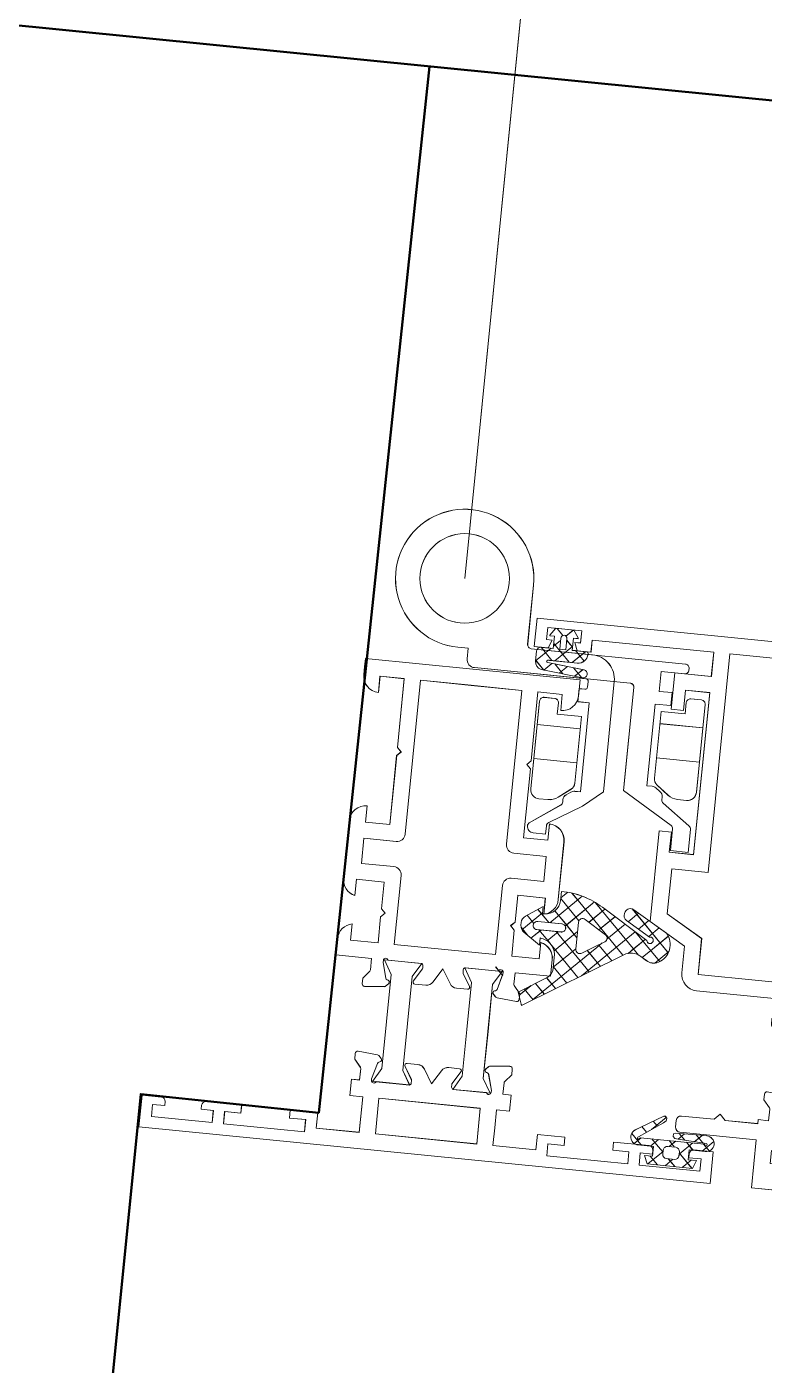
# Model space of a CAD drawing. Header units: millimetres. Extents: x 26282 to 30760, y 1404 to 4574.
# Drawn here: x 29821.45 to 29830.51, y 3437.53 to 3453.97 of the extents above; entities that cross this region are included whole.
import ezdxf

# ---------------------------------------------------------------- set-up
doc = ezdxf.new("R2010")
doc.units = ezdxf.units.MM
doc.header["$LTSCALE"] = 0.25
doc.layers.add('AB-DUV', color=4, linetype='Continuous', lineweight=50)
doc.layers.add('DOĞRAMA', color=30, linetype='Continuous', lineweight=20)

# ---------------------------------------------------------------- blocks, each defined once
blk = doc.blocks.new('CHD60E27', base_point=(-138.6, 7.85))
at = {"color": 1, "linetype": 'Continuous'}
for p, q in [((-80.6, 56.35), (-78.6, 56.35)), ((-115.729976, 50.516652), (-114.729976, 49.516652)), ((-115.729976, 50.516652), (-114.729976, 49.516652)), ((-78.6, 29.85), (-80.6, 29.85)), ((-137.2, 16.75), (-135.7, 16.75)), ((-135.7, 16.75), (-135.7, 15.25))]:
    blk.add_line(p, q, dxfattribs=at)
at = {"color": 40, "linetype": 'Continuous'}
for points in [[(-138.6, 7.85), (-138.6, 78.35), (-134.7, 78.35), (-134.7, 75.95, -0.414213), (-135.199999, 75.45), (-135.7, 75.45), (-135.7, 76.95), (-137.2, 76.95), (-137.2, 69.45), (-135.7, 69.45), (-135.7, 70.95), (-135.2, 70.95, -0.414213), (-134.699999, 70.45), (-134.7, 66.05), (-135.7, 66.05), (-135.7, 68.05), (-137.2, 68.05), (-137.2, 58.05), (-135.7, 58.05), (-135.7, 60.05), (-134.7, 60.05), (-134.7, 56.65), (-136.6, 56.65), (-136.6, 51.35), (-134.4, 51.35), (-132.2, 51.35), (-132.2, 52.95), (-130.2, 52.95), (-130.2, 51.95), (-128.790992, 51.95, 0.176327), (-128.630295, 52.008489), (-127.7, 52.789099), (-127, 52.789099, -0.43976), (-126.701142, 52.462953), (-126.911671, 50.056591, -0.176327), (-126.983943, 49.901604), (-127.323223, 49.562323, -0.577351), (-127.741481, 49.674394), (-127.772347, 49.789587, 0.267949), (-127.949124, 49.966363), (-129.9, 50.489099), (-130.1, 50.489099, 0.842899), (-130.2, 49.906257), (-130.2, 45.839099, 0.414213), (-129.949998, 45.589099), (-129.628806, 45.589099, 0.137838), (-129.498553, 45.625711), (-127.980252, 46.552487, -0.585341), (-127.6, 46.339099), (-127.6, 45.002615, -0.261351), (-128.07899, 44.149065), (-129.797634, 43.1), (-128.07899, 42.050935, -0.261351), (-127.6, 41.197385), (-127.6, 39.8609, -0.585341), (-127.980252, 39.647512), (-129.498554, 40.574288, 0.137838), (-129.628807, 40.6109), (-129.95, 40.6109, 0.414213), (-130.199999, 40.360899), (-130.2, 36.293743, 0.842899), (-130.1, 35.710901), (-129.9, 35.7109), (-127.949123, 36.233636, 0.267949), (-127.772347, 36.410413), (-127.741481, 36.525605, -0.577351), (-127.323223, 36.637676), (-126.983943, 36.298396, -0.176327), (-126.911671, 36.143409), (-126.701141, 33.737047, -0.43976), (-127, 33.4109), (-127.7, 33.4109), (-128.630295, 34.191511, 0.176327), (-128.790992, 34.25), (-130.2, 34.25), (-130.2, 33.25), (-132.2, 33.25), (-132.2, 34.85), (-136.6, 34.85), (-136.6, 29.55), (-134.7, 29.55), (-134.7, 26.15), (-135.7, 26.15), (-135.7, 28.15), (-137.2, 28.15), (-137.2, 18.15), (-135.7, 18.15), (-135.7, 20.15), (-134.7, 20.15), (-134.7, 15.75, -0.414213), (-135.199999, 15.25), (-135.7, 15.25), (-135.7, 16.75), (-137.2, 16.75), (-137.2, 9.25), (-135.7, 9.25), (-135.7, 10.75), (-135.2, 10.75, -0.414213), (-134.699999, 10.25), (-134.7, 7.85), (-138.6, 7.85)], [(-78.6, 56.35), (-78.6, 29.85), (-79.6, 29.85), (-80.6, 29.85, -0.414213), (-82.599999, 31.85), (-80.6, 31.85), (-80.6, 34.85), (-89.1, 34.85), (-89.6, 35.35), (-90.1, 34.85), (-98.6, 34.85), (-98.6, 31.85), (-96.6, 31.85, -0.414213), (-98.599999, 29.85), (-105.740408, 29.85, -0.356298), (-107.699999, 31.450001), (-105.7, 31.45), (-105.7, 34.85), (-109, 34.85), (-109.5, 35.35), (-110, 34.85), (-113.2, 34.85), (-113.2, 31.45), (-111.2, 31.45, -0.356298), (-113.159592, 29.85), (-115.2, 29.85), (-115.2, 34.25), (-116.609007, 34.25, 0.176327), (-116.769704, 34.191511), (-117.7, 33.4109), (-118.4, 33.4109, -0.43976), (-118.698859, 33.737047), (-118.488329, 36.143409, -0.176327), (-118.416057, 36.298397), (-118.076776, 36.637677, -0.577351), (-117.658519, 36.525604), (-117.627652, 36.410413, 0.267949), (-117.450876, 36.233636), (-115.5, 35.7109), (-115.3, 35.7109, 0.842899), (-115.2, 36.293744), (-115.2, 40.3609, 0.414213), (-115.45, 40.6109), (-115.771193, 40.6109, 0.137838), (-115.901446, 40.574288), (-117.419747, 39.647512, -0.585341), (-117.799999, 39.8609), (-117.8, 41.197384, -0.261351), (-117.32101, 42.050935), (-115.602366, 43.1), (-117.321009, 44.149064, -0.261351), (-117.8, 45.002615), (-117.8, 46.339099, -0.585341), (-117.419747, 46.552488), (-115.901445, 45.625712, 0.137838), (-115.771193, 45.5891), (-115.45, 45.589099, 0.414213), (-115.199999, 45.8391), (-115.2, 49.906257, 0.842899), (-115.3, 50.489099), (-115.5, 50.489099), (-117.450876, 49.966364, 0.267949), (-117.627653, 49.789587), (-117.658518, 49.674395, -0.577351), (-118.076776, 49.562322), (-118.416057, 49.901603, -0.176327), (-118.488329, 50.056591), (-118.698858, 52.462953, -0.43976), (-118.4, 52.789099), (-117.7, 52.789099), (-116.769704, 52.008489, 0.176327), (-116.609007, 51.95), (-115.2, 51.95), (-115.2, 56.35), (-113.159591, 56.35, -0.356297), (-111.199999, 54.75), (-113.2, 54.75), (-113.2, 51.35), (-110, 51.35), (-109.5, 50.85), (-109, 51.35), (-105.7, 51.35), (-105.7, 54.75), (-107.7, 54.75, -0.356297), (-105.740408, 56.35), (-98.6, 56.35, -0.414213), (-96.599999, 54.350001), (-98.6, 54.35), (-98.6, 51.35), (-90.1, 51.35), (-89.6, 50.85), (-89.1, 51.35), (-80.6, 51.35), (-80.6, 54.35), (-82.6, 54.35, -0.414213), (-80.6, 56.35), (-78.6, 56.35)], [(-80.6, 43.1), (-80.6, 49.35), (-99.6, 49.35, -0.414213), (-100.6, 50.35), (-100.6, 54.35), (-103.7, 54.35), (-103.7, 50.35, -0.414213), (-104.699999, 49.350001), (-113.2, 49.35), (-113.2, 36.85), (-104.7, 36.85, -0.414213), (-103.699999, 35.850001), (-103.7, 31.85), (-100.6, 31.85), (-100.6, 35.85, -0.414213), (-99.6, 36.85), (-80.6, 36.85), (-80.6, 43.1)]]:
    blk.add_lwpolyline(points, format="xyb", close=True, dxfattribs=at)
blk.add_lwpolyline([(-134.4, 49.35), (-136.6, 49.35), (-136.6, 36.85), (-132.2, 36.85), (-132.2, 49.35), (-134.4, 49.35)], close=True, dxfattribs=at)
at = {"color": 4, "linetype": 'Continuous'}
for points in [[(-130.210348, 45.762166), (-128.497348, 46.762166), (-122.710348, 46.762166), (-116.923348, 46.762166), (-115.210348, 45.762166), (-115.210348, 50.362166), (-116.910348, 49.362166), (-122.710348, 49.362166), (-128.510348, 49.362166), (-130.210348, 50.362166), (-130.210348, 45.762166)], [(-128.497348, 39.437833), (-130.210348, 40.437833), (-130.210348, 35.837833), (-128.510348, 36.837833), (-122.710348, 36.837833), (-116.910348, 36.837833), (-115.210348, 35.837833), (-115.210348, 40.437833), (-116.923348, 39.437833), (-122.710348, 39.437833), (-128.497348, 39.437833)]]:
    blk.add_lwpolyline(points, close=True, dxfattribs=at)
blk = doc.blocks.new('CHD60E28', base_point=(0, -82.8))
at = {"color": 1, "linetype": 'Continuous'}
blk.add_line((58, -22), (60, -22), dxfattribs=at)
at = {"color": 40, "linetype": 'Continuous'}
for points in [[(0, -49.7), (0, -24.85), (0, 0), (3.9, 0), (3.9, -2.9), (2.9, -2.9), (2.9, -1.4), (1.4, -1.4), (1.4, -8.9), (2.9, -8.9), (2.9, -7.4), (3.9, -7.4), (3.9, -12.3), (2.9, -12.3), (2.9, -10.3), (1.4, -10.3), (1.4, -20.3), (2.9, -20.3), (2.9, -18.3), (3.9, -18.3), (3.9, -21.7), (2, -21.7), (2, -27), (4.305342, -27), (5, -26.28066), (5.694659, -27), (8.4, -27), (8.4, -28.4), (9.809008, -28.4, 0.176327), (9.969705, -28.341511), (10.9, -27.5609), (11.6, -27.5609, -0.43976), (11.898858, -27.887046), (11.688329, -30.293409, -0.176327), (11.616057, -30.448396), (11.276777, -30.787677, -0.577351), (10.858518, -30.675605), (10.827653, -30.560412, 0.267949), (10.650876, -30.383636), (8.7, -29.8609), (8.5, -29.8609, 0.842899), (8.4, -30.443742), (8.4, -34.5109, 0.414213), (8.65, -34.7609), (8.971194, -34.7609, 0.137838), (9.101447, -34.724288), (10.619748, -33.797512, -0.585341), (11, -34.0109), (11, -35.347384, -0.261351), (10.521011, -36.200935), (8.4, -37.495605), (8.4, -39.304394), (10.52101, -40.599064, -0.261351), (11.000001, -41.452615), (11, -42.789099, -0.585341), (10.619748, -43.002487), (9.101446, -42.075712, 0.137838), (8.971194, -42.0391), (8.65, -42.039099, 0.414213), (8.399999, -42.2891), (8.4, -46.356257, 0.842899), (8.5, -46.939099), (8.7, -46.939099), (10.650876, -46.416364, 0.267949), (10.827654, -46.239588), (10.858519, -46.124395, -0.577351), (11.276776, -46.012322), (11.616057, -46.351603, -0.176327), (11.688329, -46.50659), (11.898859, -48.912953, -0.43976), (11.6, -49.2391), (10.9, -49.239099), (9.969705, -48.458489, 0.176327), (9.809008, -48.4), (8.4, -48.4), (8.4, -49.7), (7.9, -49.7), (7.9, -53.705341), (8.61934, -54.4), (7.9, -55.094658), (7.9, -59.1, -0.414213), (7.3, -59.699999), (6.5, -59.7, -0.414213), (5.9, -59.099999), (5.9, -49.7), (0, -49.7)], [(67, -28.30168), (67, -55.55084), (67, -82.8), (63.5, -82.8), (63.5, -81.073884), (64.5, -80.7), (64.5, -81.4), (66, -81.4), (66, -77.2), (64.5, -77.2), (64.5, -77.9), (63.5, -77.526115), (63.5, -75.8), (65, -75.8), (65, -60.8), (62, -60.8), (62, -65.3), (57.5, -65.3), (57.5, -63.8), (60, -63.8), (60, -60.8), (40, -60.8), (40, -63.8), (42.5, -63.8), (42.5, -65.3), (31.308076, -65.3), (28.71, -60.8), (25.4, -60.8, -0.414213), (23.4, -58.799999), (23.4, -48.4), (21.990993, -48.4, 0.176327), (21.830296, -48.458489), (20.9, -49.239099), (20.2, -49.239099, -0.43976), (19.901142, -48.912953), (20.111671, -46.506591, -0.176327), (20.183943, -46.351603), (20.523224, -46.012323, -0.577351), (20.941481, -46.124395), (20.972347, -46.239587, 0.267949), (21.149124, -46.416364), (23.1, -46.939099), (23.3, -46.939099, 0.842899), (23.4, -46.356257), (23.4, -42.289099, 0.414213), (23.149999, -42.0391), (22.828807, -42.039099, 0.137838), (22.698554, -42.075711), (21.180253, -43.002487, -0.585341), (20.799999, -42.7891), (20.8, -41.452615, -0.261351), (21.278991, -40.599064), (23.4, -39.304394), (23.4, -37.495605), (21.278991, -36.200935, -0.261351), (20.800001, -35.347385), (20.8, -34.0109, -0.585341), (21.180252, -33.797512), (22.698554, -34.724288, 0.137838), (22.828807, -34.760901), (23.15, -34.7609, 0.414213), (23.4, -34.5109), (23.4, -30.443743, 0.842899), (23.3, -29.860899), (23.1, -29.8609), (21.149124, -30.383636, 0.267949), (20.972348, -30.560413), (20.941482, -30.675605, -0.577351), (20.523223, -30.787677), (20.183943, -30.448396, -0.176327), (20.111672, -30.293408), (19.901142, -27.887047, -0.43976), (20.199999, -27.5609), (20.9, -27.5609), (21.830296, -28.341511, 0.176327), (21.990993, -28.4), (23.4, -28.4), (23.4, -27), (25.74, -27), (25.74, -22), (27.74, -22), (27.74, -27), (38, -27), (38, -22), (40, -22, -0.414213), (42, -23.999999), (40, -24), (40, -27), (58, -27), (58, -24), (56, -24, -0.414213), (58, -21.999999), (60, -22), (60, -23.30168), (62, -23.30168, -0.414213), (67, -28.30168)], [(65, -43.55084), (65, -28.301681, 0.414213), (62, -25.301681), (60, -25.30168), (60, -29), (25.4, -29), (25.4, -58.8), (29.864701, -58.8), (32.462777, -63.3), (38, -63.3), (38, -58.8), (65, -58.8), (65, -43.55084)]]:
    blk.add_lwpolyline(points, format="xyb", close=True, dxfattribs=at)
blk.add_lwpolyline([(3.2, -29.55), (3.2, -30.1), (2, -30.1), (2, -46.4), (3.2, -46.4), (3.2, -47.7), (4.8, -47.7), (4.8, -46.4), (6.4, -46.4), (6.4, -30.1), (4.8, -30.1), (4.8, -29), (3.2, -29), (3.2, -29.55)], close=True, dxfattribs=at)
at = {"color": 4, "linetype": 'Continuous'}
for points in [[(10.113, -33.587833), (8.4, -34.587833), (8.4, -29.987833), (10.1, -30.987833), (15.9, -30.987833), (21.7, -30.987833), (23.4, -29.987833), (23.4, -34.587833), (21.687, -33.587833), (15.9, -33.587833), (10.113, -33.587833)], [(10.113, -43.212166), (8.4, -42.212166), (8.4, -46.812166), (10.1, -45.812166), (15.9, -45.812166), (21.7, -45.812166), (23.4, -46.812166), (23.4, -42.212166), (21.687, -43.212166), (15.9, -43.212166), (10.113, -43.212166)]]:
    blk.add_lwpolyline(points, close=True, dxfattribs=at)
blk = doc.blocks.new('CHD50D23', base_point=(110.983776, 153.85743))
at = {"color": 1, "linetype": 'Continuous'}
for p, q in [((117.791548, 170.671326), (119.381447, 172.261226)), ((119.432791, 169.856596), (118.032092, 171.257294)), ((119.568875, 171.841832), (119.206204, 172.204502)), ((119.457419, 170.215877), (121.244586, 172.003044)), ((124.138771, 167.271936), (119.568875, 171.841832)), ((118.315634, 169.074092), (119.457419, 170.215877)), ((121.333881, 167.955505), (119.432791, 169.856596)), ((120.970782, 169.60792), (122.142332, 170.77947)), ((121.747604, 168.263422), (122.91966, 169.435477)), ((119.296707, 167.87136), (118.580823, 168.587243)), ((118.649877, 167.287015), (119.301305, 167.938443)), ((119.145191, 165.661009), (121.37384, 167.889658)), ((124.455498, 162.712568), (119.296707, 167.87136)), ((119.301305, 167.938443), (120.572703, 169.209841)), ((122.524426, 166.918923), (123.696988, 168.091485)), ((119.160623, 165.886123), (118.364104, 166.682642)), ((120.14134, 164.535837), (122.174977, 166.569474)), ((115.348278, 161.864095), (119.145191, 165.661009)), ((119.024539, 163.900887), (117.547506, 165.37792)), ((124.278265, 160.768481), (119.160623, 165.886123)), ((121.172168, 163.445345), (122.976114, 165.249291)), ((111.799457, 156.193954), (118.989078, 163.383575)), ((118.528593, 162.275512), (116.730908, 164.073197)), ((118.989078, 163.383575), (119.611946, 164.006444)), ((119.345191, 163.580234), (119.024539, 163.900887)), ((121.973305, 162.125161), (123.777251, 163.929107)), ((118.720503, 157.840961), (115.097712, 161.463753)), ((120.452072, 158.230713), (115.91431, 162.768475)), ((121.603057, 159.633594), (124.527445, 162.557981)), ((116.124999, 158.315145), (114.281114, 160.15903)), ((116.041968, 158.315145), (118.584254, 160.857431)), ((118.064864, 158.216721), (120.705574, 160.857431)), ((121.299351, 159.504754), (119.946674, 160.857431)), ((121.237452, 159.267988), (121.603057, 159.633594)), ((122.965684, 157.838422), (121.299351, 159.504754)), ((121.452072, 157.361288), (125.087016, 160.996232)), ((122.788808, 160.136617), (122.034401, 160.891024)), ((124.529431, 158.395995), (122.788808, 160.136617)), ((125.34237, 159.704376), (124.278265, 160.768481)), ((114.691525, 157.627299), (113.464516, 158.854308)), ((119.211984, 157.24252), (120.452072, 158.482608)), ((124.608099, 158.395995), (125.396213, 159.184109)), ((113.040212, 155.035971), (111.83132, 156.244863)), ((113.865869, 156.331635), (112.647918, 157.549586)), ((120.452072, 156.109392), (118.977527, 157.583937)), ((119.332913, 155.242129), (120.452072, 156.361288)), ((120.244395, 154.032291), (122.569534, 156.35743)), ((122.94395, 155.738834), (121.452072, 157.230713)), ((111.107571, 154.847292), (111.014722, 154.940141)), ((112.193401, 154.466577), (113.52755, 155.800727)), ((120.547923, 153.892221), (119.627241, 154.812903)), ((122.081038, 154.480426), (121.159141, 155.402323))]:
    blk.add_line(p, q, dxfattribs=at)
for points in [[(117.942326, 171.103172, -0.229763), (119.601084, 172.311706, -0.229763), (121.577, 171.756923), (124.065182, 167.454881, -0.472021), (123.686104, 166.442525), (123.493312, 166.376425, -0.353954), (122.651853, 166.698377), (120.910699, 169.711911, 2.506605), (120.443837, 169.422198), (123.974866, 163.603459, -0.068514), (125.058809, 161.099606, -0.068514), (125.425814, 158.395994), (124.268132, 158.395995, 0.414213), (122.468133, 156.595995), (122.468132, 156.35743), (123.368132, 156.35743), (121.951762, 154.2919, -0.247171), (121.127035, 153.857431), (120.80923, 153.85743, -0.247171), (119.984502, 154.2919), (118.568132, 156.35743), (119.468132, 156.35743), (119.468132, 156.395995, 0.347266), (117.672353, 158.315146), (115.962865, 158.315145, 0.239382), (114.781982, 157.769249), (112.588983, 154.327878), (110.983776, 154.890697), (118.422358, 166.775718, 0.283277), (118.436838, 168.874362), (117.984154, 169.620334, -0.264505), (117.942326, 171.103172)], [(118.960417, 162.96546), (118.120011, 161.622698, 0.58904), (118.543842, 160.857431), (121.854332, 160.857431, 0.584485), (122.281783, 161.616824), (120.652103, 164.302354, 0.558043), (119.800823, 164.308222), (118.960417, 162.96546)], [(120.952072, 159.35743, 0.414214), (120.452072, 158.85743), (120.452072, 155.85743, 1), (121.452072, 155.85743), (121.452072, 158.85743, 0.414214), (120.952072, 159.35743)]]:
    blk.add_lwpolyline(points, format="xyb", close=True, dxfattribs=at)
blk = doc.blocks.new('CHD40D06', base_point=(-3.244644, -4.348007))
at = {"color": 1, "linetype": 'Continuous'}
for p, q in [((-3.233957, 1.502004), (-2.114244, 0.38229)), ((-3.143286, 0.615308), (-2.231326, 1.527269)), ((-1.5, 0.137274), (0, 1.637274)), ((-1.5, -1.984046), (0.484046, 0)), ((-1.19341, 1.582777), (0, 0.389367)), ((0.389367, 0), (1.189367, -0.8)), ((-2.992329, -0.860945), (-1.872616, -1.980658)), ((-2.94649, -1.309216), (-2.03453, -0.397255)), ((-1.5, -0.231953), (0.605442, -2.337395)), ((0.267971, -2.337395), (1.067971, -1.537395)), ((1.664749, -0.940617), (2.5, -0.105366)), ((1.710462, -1.321095), (2.5, -2.110633)), ((-2.750701, -3.223894), (-1.626587, -4.348007)), ((-2.749694, -3.23374), (-1.837734, -2.32178)), ((-1.74264, -4.348007), (0, -2.605366)), ((-1.5, -2.353274), (-0.000027, -3.853246)), ((2.317869, -2.408817), (2.5, -2.226687))]:
    blk.add_line(p, q, dxfattribs=at)
for points in [[(2.5, -0.0586), (2.5, -1.168698), (2.5, -2.278795), (1.60183, -2.919995), (1.5, -2.919995), (1.5, -2.337395), (0, -2.337395), (0, -3.848007, -0.414213), (-0.499999, -4.348007), (-0.943759, -4.348007), (-1.741907, -4.348007, -0.346314), (-2.714035, -3.582455), (-3.24205, 1.581145, -0.414213), (-2.795506, 2.129414, -0.414213), (-2.247237, 1.68287), (-1.7854, -2.833564), (-1.760746, -2.951964), (-1.679623, -2.98778), (-1.584181, -2.97584), (-1.510215, -2.854067), (-1.5, -2.668709), (-1.5, 0.781642, -0.414213), (-0.3, 1.981642), (-0.2, 1.981642, -0.414209), (0, 1.781645), (0, 0), (1.5, 0), (1.5, 0.5826), (1.60183, 0.5826), (2.5, -0.0586)], [(1.743245, -1.168703, 0.444305), (1.335038, -0.8), (0, -0.8), (0, -1.537395), (1.335028, -1.537395, 0.444305), (1.743245, -1.168703)]]:
    blk.add_lwpolyline(points, format="xyb", close=True, dxfattribs=at)
blk = doc.blocks.new('CHD40D08', base_point=(-2.21267, -2.905012))
at = {"color": 1, "linetype": 'Continuous'}
for p, q in [((0, 5.969856), (1.319355, 7.289211)), ((0.12533, 6.85077), (0.904473, 6.071627)), ((-2.21267, 4.946129), (-0.482761, 3.21622)), ((1.017205, 5.958895), (1.924654, 5.051445)), ((1.069674, 4.91821), (1.934707, 5.783243)), ((-2.21267, 3.757186), (-1.21267, 4.757186)), ((-0.632316, 3.21622), (0.904473, 4.753009)), ((0, 4.854779), (0.904473, 3.950306)), ((1.129836, 3.724943), (1.8882, 2.96658)), ((1.171493, 2.898708), (1.899747, 3.626962)), ((-2.21267, 2.824809), (-1.333018, 1.945157)), ((-2.21267, 1.635866), (-1.333018, 2.515518)), ((0.166981, 2.566478), (0.904473, 1.828986)), ((0.166982, 1.894197), (0.904473, 2.631688)), ((-2.21267, -0.485455), (-0.510996, 1.216219)), ((-2.21267, 0.703488), (-1.21267, -0.296512)), ((-0.604081, 1.21622), (0.039793, 0.572346)), ((0.039793, 0.572346), (0.904473, -0.292334)), ((0.061836, -0.332269), (0.904473, 0.510368)), ((2.045652, -0.469774), (3.706779, 1.191354)), ((2.524604, 0.208855), (3.086884, -0.353425)), ((3.601991, 1.252788), (3.846916, 1.007863)), ((-0.000001, -1.509181), (0.092774, -1.601955)), ((0, -0.394105), (0.061836, -0.332269)), ((0.092774, -1.601955), (1.325459, -2.834641)), ((0.115405, -2.400021), (0.904473, -1.610952)), ((1.646901, -1.034763), (2.284292, -1.672154))]:
    blk.add_line(p, q, dxfattribs=at)
for points in [[(3.56458, 1.274721), (3.853054, 1.105598), (3.839039, 0.882431), (2.197611, -1.814579), (1.801975, -2.439764, -0.413949), (0.422965, -2.750501, -0.119976), (0.112064, -2.393627, -0.119976), (-0.000001, -1.93378), (0, 0), (-1.21267, 0), (-1.21267, -1), (-2.21267, -0.565218), (-2.21267, 5.005452), (-1.21267, 5.396757), (-1.21267, 4.396757), (0, 4.396757), (0, 6.36622, -0.404548), (0.967353, 7.365686, -0.404548), (1.934706, 6.366219), (1.934707, 5.626366), (1.87951, 2.469611), (1.772015, 2.273538), (1.437813, 2.284888), (1.245523, 2.492312), (1.171532, 2.897929), (0.995458, 6.390233, 2.044702), (0.823804, 6.2417), (0.904473, 6.143585), (0.904473, -1.711145), (0.823804, -1.809259, 2.04471), (0.995459, -1.957792), (3.011747, 0.899087), (3.291174, 1.202272), (3.56458, 1.274721)], [(0.020535, 1.362666, 0.198912), (0.166982, 1.71622), (0.166981, 2.71622, 0.414213), (-0.333018, 3.21622), (-0.833018, 3.21622, 0.414213), (-1.333018, 2.71622), (-1.333018, 1.716219, 0.414213), (-0.833018, 1.21622), (-0.333018, 1.216219, 0.198912), (0.020535, 1.362666)]]:
    blk.add_lwpolyline(points, format="xyb", close=True, dxfattribs=at)
blk = doc.blocks.new('MENT')
at = {"color": 0}
for p, q in [((-265.21, -280), (-259.91, -280)), ((-274.89, -281.59), (-280.19, -281.59)), ((-265.21, -284.2), (-259.91, -284.2)), ((-274.89, -285.79), (-280.19, -285.79))]:
    blk.add_line(p, q, dxfattribs=at)
for points in [[(-268.83, -287.73), (-268.83, -275.9, 0.414214), (-269.33, -275.4), (-288.56, -275.4, -0.414214), (-289.56, -274.4), (-289.56, -273.11), (-290.83, -273.11, -2.414214), (-282.33, -264.61), (-282.33, -271.9, 0.414214), (-281.83, -272.4), (-262.81, -272.4, -0.414214), (-262.31, -272.9), (-262.31, -273.1, -0.414214), (-262.81, -273.6), (-265.69, -273.6), (-265.69, -276.05), (-264.09, -276.05), (-264.09, -277.65), (-266.03, -277.65), (-266.03, -287.73), (-265.4, -287.73, -0.155219), (-264.94, -287.88), (-264.38, -288.28, -0.243349), (-264.04, -288.93), (-264.04, -289.28, 0.24151), (-263.83, -289.69), (-260.42, -292.14, -0.260953), (-260.18, -292.57), (-260.18, -295.38), (-262.38, -295.38), (-262.38, -292.71, 0.255186), (-262.61, -292.29), (-268.83, -288.62), (-268.83, -275.9)], [(-289.56, -273.11), (-290.83, -273.11), (-289.56, -273.11), (-289.56, -274.4, 0.414214), (-288.56, -275.4), (-274.79, -275.4, -0.414214), (-274.49, -275.7), (-274.49, -276.4, -0.414214), (-274.79, -276.7), (-275.49, -276.7), (-275.49, -278.3), (-274.09, -278.3), (-274.09, -289.3), (-274.79, -289.3, 0.155219), (-275.26, -289.45), (-275.79, -289.82, 0.243349), (-276.13, -290.48), (-276.13, -290.74, -0.24262), (-276.34, -291.14), (-279.96, -293.72, 0.212984), (-280.15, -294.08), (-280.15, -294.08, 0.414214), (-279.35, -294.88), (-277.83, -294.88), (-277.83, -293.88, -0.26051), (-277.57, -293.41), (-273.65, -291), (-271.29, -289), (-271.29, -275.4, 0.414214), (-274.29, -272.4), (-281.83, -272.4, -0.414214), (-282.33, -271.9), (-282.33, -264.61, 2.414214), (-290.83, -273.11)], [(-259.91, -277.09, 0.414214), (-260.41, -276.59), (-261.74, -276.59, 0.414214), (-262.24, -277.09), (-262.24, -278.5), (-265.21, -278.5), (-265.21, -286.71, 0.233693), (-264.82, -287.51), (-263.35, -288.63, 0.164588), (-262.13, -289.04), (-261.01, -289.04, 0.414214), (-259.91, -287.94)], [(-280.19, -278.68, -0.414214), (-279.69, -278.18), (-278.36, -278.18, -0.414214), (-277.86, -278.68), (-277.86, -280.09), (-274.89, -280.09), (-274.89, -288.31, -0.233693), (-275.28, -289.1), (-276.75, -290.23, -0.164588), (-277.97, -290.64), (-279.09, -290.64, -0.414214), (-280.19, -289.54)]]:
    blk.add_lwpolyline(points, format="xyb", close=True, dxfattribs=at)
blk.add_circle((-290.83, -264.61), 5.5, dxfattribs=at)
blk.add_circle((-290.83, -264.61), 5.5, dxfattribs=at)
blk = doc.blocks.new('A$C3DEF5641')
at = {"layer": 'DOĞRAMA', "color": 163}
blk.add_line((46.5, 122.91), (46.5, 527.5), dxfattribs=at)
at = {"layer": 'DOĞRAMA', "color": 163, "lineweight": 25}
blk.add_blockref('MENT', (337.32, 387.52), dxfattribs=at)
at = {"layer": 'DOĞRAMA', "color": 163, "xscale": -1, "rotation": 270}
for name, p in [('CHD60E28', (55.83, 51.92)), ('CHD40D06', (56.16, 112.18)), ('CHD60E27', (13.33, 51.92)), ('CHD50D23', (57.58, 71.39)), ('CHD40D08', (73.58, 53.56))]:
    blk.add_blockref(name, p, dxfattribs=at)
blk = doc.blocks.new('A$C187D15ED')
at = {"layer": 'AB-DUV'}
blk.add_line((10512.63, 3222.948), (10087.749, 3265.167), dxfattribs=at)
blk.add_line((10512.63, 3222.948), (10087.749, 3265.167), dxfattribs=at)
blk.add_lwpolyline([(10255.976, 3248.451), (10254.616, 3235.599), (10252.428, 3235.828), (10251.727, 3228.775)], dxfattribs=at)
at = {"layer": 'DOĞRAMA', "color": 163, "xscale": 0.1, "yscale": 0.1, "zscale": 0.1, "rotation": 354.3252718319504}
blk.add_blockref('A$C3DEF5641', (10250.566, 3230.391, 134.224), dxfattribs=at)

msp = doc.modelspace()

# ---------------------------------------------------------------- block references
at = {"layer": 'AB-DUV', "ltscale": 100}
msp.add_blockref('A$C187D15ED', (19570.424, 205.028, 5.126), dxfattribs=at)

# ---------------------------------------------------------------- next in the draw order: linework, layer by layer
at = {"layer": 'DOĞRAMA', "color": 163}
msp.add_line((29826.832, 3447.19, 139.35), (29830.832, 3487.451, 139.35), dxfattribs=at)
at = {"layer": 'DOĞRAMA', "color": 1, "linetype": 'Continuous'}
for p, q in [((29827.935, 3446.561, 139.35), (29827.955, 3446.577, 139.35)), ((29828.038, 3446.49, 139.35), (29827.967, 3446.576, 139.35)), ((29828.075, 3446.482, 139.35), (29828.166, 3446.556, 139.35)), ((29827.702, 3446.176, 139.35), (29827.893, 3446.332, 139.35)), ((29827.903, 3446.181, 139.35), (29827.769, 3446.345, 139.35)), ((29827.922, 3446.356, 139.35), (29828.01, 3446.428, 139.35)), ((29828.114, 3446.16, 139.35), (29827.926, 3446.39, 139.35)), ((29827.94, 3446.177, 139.35), (29828.157, 3446.355, 139.35)), ((29828.156, 3446.345, 139.35), (29828.084, 3446.433, 139.35)), ((29828.151, 3446.156, 139.35), (29828.315, 3446.29, 139.35)), ((29828.298, 3446.172, 139.35), (29828.191, 3446.303, 139.35)), ((29825.612, 3446.207, 139.35), (29825.592, 3446.008, 139.35)), ((29827.804, 3446.065, 139.35), (29827.703, 3446.188, 139.35)), ((29827.803, 3446.065, 139.35), (29827.903, 3446.147, 139.35)), ((29828.037, 3446.017, 139.35), (29827.937, 3446.14, 139.35)), ((29827.993, 3446.026, 139.35), (29828.093, 3446.108, 139.35)), ((29828.27, 3445.97, 139.35), (29828.169, 3446.092, 139.35)), ((29828.182, 3445.988, 139.35), (29828.282, 3446.069, 139.35)), ((29828.229, 3445.746, 139.35), (29828.249, 3445.945, 139.35)), ((29828.012, 3443.265, 139.35), (29828.098, 3443.335, 139.35)), ((29828.15, 3443.325, 139.35), (29828.245, 3443.209, 139.35)), ((29827.878, 3442.961, 139.35), (29828.276, 3443.287, 139.35)), ((29828.011, 3443.257, 139.35), (29828.167, 3443.067, 139.35)), ((29828.106, 3442.954, 139.35), (29828.425, 3443.216, 139.35)), ((29828.245, 3443.209, 139.35), (29828.704, 3442.649, 139.35)), ((29828.44, 3443.207, 139.35), (29828.902, 3442.643, 139.35)), ((29827.535, 3442.874, 139.35), (29827.789, 3443.082, 139.35)), ((29827.597, 3443.052, 139.35), (29827.68, 3442.951, 139.35)), ((29827.731, 3443.126, 139.35), (29827.865, 3442.962, 139.35)), ((29827.94, 3443.107, 139.35), (29828.09, 3442.925, 139.35)), ((29828.167, 3443.067, 139.35), (29828.235, 3442.984, 139.35)), ((29828.357, 3442.966, 139.35), (29828.554, 3443.127, 139.35)), ((29828.481, 3442.873, 139.35), (29828.678, 3443.035, 139.35)), ((29828.84, 3442.973, 139.35), (29828.968, 3443.078, 139.35)), ((29828.891, 3443.13, 139.35), (29829.3, 3442.63, 139.35)), ((29827.524, 3442.905, 139.35), (29827.606, 3442.805, 139.35)), ((29827.646, 3442.771, 139.35), (29827.769, 3442.871, 139.35)), ((29827.743, 3442.874, 139.35), (29827.876, 3442.713, 139.35)), ((29827.844, 3442.739, 139.35), (29827.98, 3442.85, 139.35)), ((29827.93, 3442.615, 139.35), (29828.218, 3442.852, 139.35)), ((29827.955, 3442.853, 139.35), (29828.361, 3442.356, 139.35)), ((29828.066, 3442.921, 139.35), (29828.106, 3442.954, 139.35)), ((29828.09, 3442.925, 139.35), (29828.211, 3442.777, 139.35)), ((29828.579, 3442.76, 139.35), (29828.801, 3442.942, 139.35)), ((29828.681, 3442.649, 139.35), (29828.925, 3442.849, 139.35)), ((29828.931, 3442.845, 139.35), (29829.101, 3442.637, 139.35)), ((29828.966, 3442.883, 139.35), (29829.094, 3442.988, 139.35)), ((29829.092, 3442.792, 139.35), (29829.22, 3442.897, 139.35)), ((29827.899, 3442.684, 139.35), (29828.223, 3442.288, 139.35)), ((29828.453, 3442.656, 139.35), (29828.521, 3442.712, 139.35)), ((29828.476, 3442.69, 139.35), (29828.505, 3442.655, 139.35)), ((29828.909, 3442.642, 139.35), (29829.048, 3442.756, 139.35)), ((29829.137, 3442.635, 139.35), (29829.333, 3442.796, 139.35)), ((29827.666, 3442.012, 139.35), (29828.453, 3442.656, 139.35)), ((29827.919, 3442.413, 139.35), (29828.197, 3442.641, 139.35)), ((29828.266, 3442.309, 139.35), (29828.681, 3442.649, 139.35)), ((29828.338, 3442.622, 139.35), (29828.499, 3442.425, 139.35)), ((29828.505, 3442.655, 139.35), (29828.637, 3442.493, 139.35)), ((29828.704, 3442.649, 139.35), (29828.775, 3442.562, 139.35)), ((29828.838, 3442.584, 139.35), (29828.909, 3442.642, 139.35)), ((29828.902, 3442.643, 139.35), (29828.967, 3442.564, 139.35)), ((29829.012, 3442.533, 139.35), (29829.137, 3442.635, 139.35)), ((29829.101, 3442.637, 139.35), (29829.227, 3442.483, 139.35)), ((29829.166, 3442.465, 139.35), (29829.34, 3442.608, 139.35)), ((29829.3, 3442.63, 139.35), (29829.333, 3442.591, 139.35)), ((29827.302, 3442.308, 139.35), (29827.212, 3442.417, 139.35)), ((29827.302, 3442.308, 139.35), (29827.212, 3442.417, 139.35)), ((29827.92, 3442.421, 139.35), (29828.085, 3442.22, 139.35)), ((29827.498, 3442.068, 139.35), (29827.644, 3442.188, 139.35)), ((29827.7, 3442.216, 139.35), (29827.81, 3442.083, 139.35)), ((29827.838, 3442.286, 139.35), (29827.947, 3442.151, 139.35)), ((29827.563, 3442.147, 139.35), (29827.672, 3442.015, 139.35)), ((29827.525, 3441.956, 139.35), (29827.534, 3441.946, 139.35)), ((29823.744, 3440.655, 139.35), (29823.595, 3440.669, 139.35)), ((29823.729, 3440.505, 139.35), (29823.744, 3440.655, 139.35)), ((29829.126, 3440.421, 139.35), (29829.308, 3440.57, 139.35)), ((29829.313, 3440.559, 139.35), (29829.291, 3440.586, 139.35)), ((29828.994, 3440.238, 139.35), (29828.884, 3440.373, 139.35)), ((29829.066, 3440.387, 139.35), (29829.009, 3440.457, 139.35)), ((29829.198, 3440.462, 139.35), (29829.148, 3440.523, 139.35)), ((29829.453, 3440.301, 139.35), (29829.532, 3440.366, 139.35)), ((29829.534, 3440.288, 139.35), (29829.466, 3440.371, 139.35)), ((29828.915, 3440.248, 139.35), (29829.001, 3440.319, 139.35)), ((29829.002, 3440.228, 139.35), (29828.994, 3440.238, 139.35)), ((29829.113, 3440.217, 139.35), (29829.12, 3440.222, 139.35)), ((29829.12, 3440.222, 139.35), (29829.212, 3440.298, 139.35)), ((29829.21, 3440.211, 139.35), (29829.132, 3440.306, 139.35)), ((29829.268, 3440.141, 139.35), (29829.21, 3440.211, 139.35)), ((29829.41, 3440.204, 139.35), (29829.343, 3440.285, 139.35)), ((29829.343, 3440.211, 139.35), (29829.423, 3440.277, 139.35)), ((29829.466, 3440.118, 139.35), (29829.634, 3440.256, 139.35)), ((29829.636, 3440.165, 139.35), (29829.555, 3440.264, 139.35)), ((29829.652, 3440.271, 139.35), (29829.747, 3440.348, 139.35)), ((29829.756, 3440.255, 139.35), (29829.674, 3440.354, 139.35)), ((29829.747, 3440.154, 139.35), (29829.891, 3440.272, 139.35)), ((29829.835, 3440.157, 139.35), (29829.766, 3440.243, 139.35)), ((29829.082, 3439.997, 139.35), (29829.268, 3440.15, 139.35)), ((29829.201, 3439.986, 139.35), (29829.111, 3440.095, 139.35)), ((29829.293, 3439.976, 139.35), (29829.39, 3440.055, 139.35)), ((29829.412, 3439.965, 139.35), (29829.333, 3440.061, 139.35)), ((29829.623, 3439.944, 139.35), (29829.468, 3440.133, 139.35)), ((29829.504, 3439.955, 139.35), (29829.614, 3440.045, 139.35))]:
    msp.add_line(p, q, dxfattribs=at)
at = {"layer": 'DOĞRAMA', "color": 0}
for p, q in [((29828.25, 3445.343, 139.35), (29827.722, 3445.395, 139.35)), ((29829.228, 3445.406, 139.35), (29829.756, 3445.353, 139.35)), ((29828.208, 3444.925, 139.35), (29827.681, 3444.977, 139.35)), ((29829.187, 3444.988, 139.35), (29829.714, 3444.935, 139.35))]:
    msp.add_line(p, q, dxfattribs=at)
at = {"layer": 'DOĞRAMA', "color": 0, "elevation": 139.35}
for points in [[(29828.791, 3444.672), (29828.908, 3445.849, 0.414214), (29828.864, 3445.904), (29826.951, 3446.094, -0.414214), (29826.861, 3446.204), (29826.874, 3446.332), (29826.748, 3446.344, -2.414214), (29827.677, 3447.106), (29827.605, 3446.381, 0.414214), (29827.65, 3446.326), (29829.542, 3446.138, -0.414214), (29829.587, 3446.083), (29829.585, 3446.063, -0.414214), (29829.531, 3446.019), (29829.244, 3446.047), (29829.22, 3445.803), (29829.379, 3445.787), (29829.363, 3445.628), (29829.17, 3445.647), (29829.07, 3444.644), (29829.133, 3444.638, -0.155219), (29829.178, 3444.618), (29829.23, 3444.573, -0.243349), (29829.257, 3444.505), (29829.253, 3444.47, 0.24151), (29829.27, 3444.428), (29829.586, 3444.15, -0.260953), (29829.605, 3444.105), (29829.577, 3443.825), (29829.358, 3443.847), (29829.385, 3444.113, 0.255186), (29829.366, 3444.157), (29828.783, 3444.583), (29828.908, 3445.849)], [(29826.874, 3446.332), (29826.748, 3446.344), (29826.874, 3446.332), (29826.861, 3446.204, 0.414214), (29826.951, 3446.094), (29828.321, 3445.958, -0.414214), (29828.348, 3445.925), (29828.341, 3445.856, -0.414214), (29828.308, 3445.829), (29828.238, 3445.836), (29828.223, 3445.677), (29828.362, 3445.663), (29828.253, 3444.568), (29828.183, 3444.575, 0.155219), (29828.135, 3444.565), (29828.079, 3444.533, 0.243349), (29828.038, 3444.471), (29828.036, 3444.445, -0.24262), (29828.011, 3444.407), (29827.625, 3444.186, 0.212984), (29827.602, 3444.152), (29827.602, 3444.152, 0.414214), (29827.674, 3444.065), (29827.825, 3444.05), (29827.835, 3444.149, -0.26051), (29827.866, 3444.193), (29828.28, 3444.394), (29828.535, 3444.57), (29828.669, 3445.923, 0.414214), (29828.401, 3446.252), (29827.65, 3446.326, -0.414214), (29827.605, 3446.381), (29827.677, 3447.106, 2.414214), (29826.748, 3446.344)], [(29827.751, 3445.684, -0.414214), (29827.806, 3445.729), (29827.938, 3445.716, -0.414214), (29827.983, 3445.661), (29827.969, 3445.521), (29828.265, 3445.492), (29828.183, 3444.674, -0.233693), (29828.137, 3444.599), (29827.979, 3444.502, -0.164588), (29827.854, 3444.473), (29827.742, 3444.484, -0.414214), (29827.644, 3444.604)], [(29829.785, 3445.643, 0.414214), (29829.74, 3445.697), (29829.607, 3445.71, 0.414214), (29829.553, 3445.666), (29829.539, 3445.526), (29829.243, 3445.555), (29829.162, 3444.737, 0.233693), (29829.193, 3444.654), (29829.329, 3444.528, 0.164588), (29829.445, 3444.475), (29829.557, 3444.464, 0.414214), (29829.677, 3444.562)]]:
    msp.add_lwpolyline(points, format="xyb", close=True, dxfattribs=at)
at = {"layer": 'DOĞRAMA', "color": 40, "linetype": 'Continuous', "elevation": 139.35}
for points in [[(29833.145, 3446.162), (29830.433, 3446.431), (29827.721, 3446.701), (29827.687, 3446.353), (29827.859, 3446.336), (29827.906, 3446.431), (29827.836, 3446.438), (29827.851, 3446.588), (29828.269, 3446.546), (29828.254, 3446.397), (29828.184, 3446.404), (29828.212, 3446.3), (29828.383, 3446.283), (29828.398, 3446.433), (29829.891, 3446.284), (29829.861, 3445.986), (29829.413, 3446.03), (29829.369, 3445.583), (29829.518, 3445.568), (29829.543, 3445.816), (29829.841, 3445.787), (29829.644, 3443.797), (29829.345, 3443.826), (29829.37, 3444.075), (29829.221, 3444.09), (29829.11, 3442.976), (29829.532, 3442.673), (29829.499, 3442.344, 0.414213), (29829.679, 3442.125), (29830.713, 3442.022)], [(29830.513, 3440.856), (29830.506, 3440.787), (29830.575, 3440.686, -0.176327)], [(29830.565, 3440.529), (29830.436, 3440.542), (29830.431, 3440.493), (29830.032, 3440.532), (29829.97, 3440.611), (29829.894, 3440.546), (29829.495, 3440.586, 0.414213), (29829.43, 3440.532), (29829.422, 3440.452, 0.414213), (29829.476, 3440.387), (29830.411, 3440.294), (29830.353, 3439.706), (29830.353, 3439.706), (29832.826, 3439.461)]]:
    msp.add_lwpolyline(points, format="xyb", dxfattribs=at)
at = {"layer": 'DOĞRAMA', "color": 1, "linetype": 'Continuous', "elevation": 139.35}
for points in [[(29828.171, 3446.556), (29828.061, 3446.567), (29827.95, 3446.578), (29827.878, 3446.495), (29827.877, 3446.485), (29827.934, 3446.479), (29827.92, 3446.33), (29827.769, 3446.345, 0.414213), (29827.715, 3446.3), (29827.71, 3446.256), (29827.702, 3446.176, 0.346314), (29827.769, 3446.072), (29828.278, 3445.968, 0.414213), (29828.337, 3446.007, 0.414213), (29828.297, 3446.066), (29827.853, 3446.157), (29827.841, 3446.161), (29827.838, 3446.169), (29827.84, 3446.178), (29827.853, 3446.185), (29827.872, 3446.184), (29828.215, 3446.15, 0.414213), (29828.346, 3446.257), (29828.347, 3446.267, 0.414209), (29828.33, 3446.289), (29828.152, 3446.307), (29828.167, 3446.456), (29828.225, 3446.45), (29828.226, 3446.46), (29828.171, 3446.556)], [(29828.053, 3446.492, -0.444305), (29828.086, 3446.447), (29828.073, 3446.314), (29827.999, 3446.322), (29828.012, 3446.455, -0.444305), (29828.053, 3446.492)], [(29829.211, 3442.476, 0.229763), (29829.347, 3442.629, 0.229763), (29829.312, 3442.831), (29828.908, 3443.121, 0.472021), (29828.804, 3443.094), (29828.795, 3443.075, 0.353954), (29828.819, 3442.988), (29829.102, 3442.785, -2.506605), (29829.068, 3442.741), (29828.524, 3443.15, 0.068514), (29828.286, 3443.283, 0.068514), (29828.02, 3443.346), (29828.009, 3443.231, -0.414213), (29827.812, 3443.07), (29827.788, 3443.072), (29827.797, 3443.162), (29827.577, 3443.041, 0.247171), (29827.526, 3442.963), (29827.523, 3442.932, 0.247171), (29827.558, 3442.845), (29827.749, 3442.684), (29827.758, 3442.774), (29827.762, 3442.773, -0.347266), (29827.935, 3442.575), (29827.919, 3442.405, -0.239382), (29827.853, 3442.293), (29827.488, 3442.109), (29827.529, 3441.944), (29828.785, 3442.566, -0.283277), (29828.994, 3442.547), (29829.064, 3442.495, 0.264505), (29829.211, 3442.476)], [(29828.411, 3442.658), (29828.269, 3442.587, -0.58904), (29828.197, 3442.637), (29828.23, 3442.966, -0.584485), (29828.31, 3443.002), (29828.561, 3442.813, -0.558043), (29828.553, 3442.728), (29828.411, 3442.658)], [(29828.072, 3442.892, -0.414214), (29828.017, 3442.847), (29827.718, 3442.876, -1), (29827.728, 3442.976), (29828.027, 3442.946, -0.414214), (29828.072, 3442.892)], [(29829.315, 3440.555), (29829.301, 3440.585), (29829.278, 3440.586), (29828.994, 3440.449), (29828.928, 3440.416, 0.413949), (29828.883, 3440.282, 0.119976), (29828.915, 3440.248, 0.119976), (29828.96, 3440.232), (29829.152, 3440.213), (29829.14, 3440.092), (29829.041, 3440.102), (29829.074, 3439.998), (29829.629, 3439.943), (29829.678, 3440.039), (29829.578, 3440.049), (29829.59, 3440.169), (29829.786, 3440.15, 0.404548), (29829.895, 3440.236, 0.404548), (29829.805, 3440.342), (29829.731, 3440.35), (29829.417, 3440.375), (29829.396, 3440.367), (29829.394, 3440.333), (29829.413, 3440.312), (29829.452, 3440.301), (29829.798, 3440.249, -2.044702), (29829.782, 3440.233), (29829.773, 3440.242), (29828.991, 3440.32), (29828.981, 3440.313, -2.04471), (29828.968, 3440.331), (29829.272, 3440.504), (29829.305, 3440.528), (29829.315, 3440.555)], [(29829.288, 3440.201, -0.198912), (29829.325, 3440.212), (29829.424, 3440.202, -0.414213), (29829.469, 3440.148), (29829.464, 3440.098, -0.414213), (29829.41, 3440.053), (29829.31, 3440.063, -0.414213), (29829.265, 3440.118), (29829.27, 3440.168, -0.198912), (29829.288, 3440.201)]]:
    msp.add_lwpolyline(points, format="xyb", close=True, dxfattribs=at)
at = {"layer": 'DOĞRAMA', "color": 40, "linetype": 'Continuous', "elevation": 139.35}
for points in [[(29828.249, 3445.945), (29825.612, 3446.207), (29825.602, 3446.108), (29825.592, 3446.008, 0.414213), (29825.772, 3445.789), (29825.791, 3445.988), (29826.09, 3445.959), (29826.006, 3445.113), (29826.051, 3445.058), (29825.996, 3445.013), (29825.912, 3444.167), (29825.613, 3444.197), (29825.633, 3444.396, 0.414213), (29825.414, 3444.217), (29825.344, 3443.506, 0.356298), (29825.484, 3443.295), (29825.503, 3443.495), (29825.842, 3443.461), (29825.809, 3443.133), (29825.854, 3443.078), (29825.799, 3443.033), (29825.768, 3442.715), (29825.429, 3442.748), (29825.449, 3442.947, 0.356298), (29825.271, 3442.768), (29825.25, 3442.565), (29825.688, 3442.521), (29825.674, 3442.381, -0.176327), (29825.667, 3442.366), (29825.58, 3442.281), (29825.573, 3442.211, 0.43976), (29825.603, 3442.178), (29825.844, 3442.176, 0.176327), (29825.86, 3442.181), (29825.897, 3442.212, 0.577351), (29825.89, 3442.254), (29825.879, 3442.259, -0.267949), (29825.863, 3442.278), (29825.831, 3442.477), (29825.833, 3442.497, -0.842899), (29825.892, 3442.501), (29826.296, 3442.461, -0.414213), (29826.319, 3442.434), (29826.316, 3442.402, -0.137838), (29826.311, 3442.389), (29826.203, 3442.247, 0.585341), (29826.221, 3442.207), (29826.354, 3442.194, 0.261351), (29826.443, 3442.233), (29826.565, 3442.394), (29826.652, 3442.213, 0.261351), (29826.732, 3442.156), (29826.865, 3442.143, 0.585341), (29826.89, 3442.179), (29826.813, 3442.339, -0.137838), (29826.811, 3442.353), (29826.814, 3442.384, -0.414213), (29826.841, 3442.407), (29827.246, 3442.367, -0.842899), (29827.303, 3442.351), (29827.301, 3442.331), (29827.23, 3442.142, -0.267949), (29827.211, 3442.126), (29827.199, 3442.124, 0.577351), (29827.183, 3442.084), (29827.214, 3442.047, 0.176327), (29827.229, 3442.038), (29827.466, 3441.993, 0.43976), (29827.501, 3442.02), (29827.508, 3442.089), (29827.44, 3442.19, -0.176327), (29827.436, 3442.206), (29827.45, 3442.346), (29827.887, 3442.303), (29827.908, 3442.506, 0.356297), (29827.768, 3442.717), (29827.748, 3442.518), (29827.41, 3442.551), (29827.441, 3442.87), (29827.396, 3442.925), (29827.451, 3442.969), (29827.484, 3443.298), (29827.822, 3443.264), (29827.802, 3443.065, 0.356297), (29827.981, 3443.244), (29828.051, 3443.955, 0.414213), (29827.872, 3444.174), (29827.852, 3443.975), (29827.554, 3444.004), (29827.638, 3444.85), (29827.593, 3444.905), (29827.648, 3444.95), (29827.732, 3445.795), (29828.03, 3445.766), (29828.011, 3445.567, 0.414213), (29828.229, 3445.746), (29828.249, 3445.945)], [(29831.607, 3446.114), (29833.125, 3445.963, -0.414213), (29833.394, 3445.635), (29833.374, 3445.436), (29833.006, 3445.472), (29832.664, 3442.029), (29829.698, 3442.324), (29829.742, 3442.768), (29829.32, 3443.071), (29829.375, 3443.622), (29829.823, 3443.578), (29830.09, 3446.265), (29831.607, 3446.114)], [(29826.911, 3445.877), (29827.533, 3445.815), (29827.345, 3443.925, 0.414213), (29827.435, 3443.815), (29827.833, 3443.776), (29827.802, 3443.467), (29827.404, 3443.507, 0.414213), (29827.295, 3443.417), (29827.211, 3442.571), (29825.967, 3442.695), (29826.051, 3443.541, 0.414213), (29825.961, 3443.65), (29825.563, 3443.69), (29825.594, 3443.998), (29825.992, 3443.959, 0.414213), (29826.101, 3444.048), (29826.289, 3445.939), (29826.911, 3445.877)], [(29822.83, 3440.454), (29829.845, 3439.757), (29829.884, 3440.145), (29829.645, 3440.169, 0.414213), (29829.59, 3440.124), (29829.585, 3440.074), (29829.735, 3440.059), (29829.72, 3439.91), (29828.973, 3439.984), (29828.988, 3440.133), (29829.137, 3440.119), (29829.142, 3440.168, 0.414213), (29829.098, 3440.223), (29828.66, 3440.267), (29828.65, 3440.167), (29828.849, 3440.147), (29828.834, 3439.998), (29827.839, 3440.097), (29827.854, 3440.246), (29828.053, 3440.226), (29828.063, 3440.326), (29827.724, 3440.36), (29827.706, 3440.17), (29827.178, 3440.223), (29827.2, 3440.442), (29827.222, 3440.661), (29827.381, 3440.645), (29827.401, 3440.844), (29827.301, 3440.854), (29827.315, 3440.994, -0.176327), (29827.323, 3441.009), (29827.409, 3441.094), (29827.416, 3441.164, 0.43976), (29827.387, 3441.197), (29827.145, 3441.2, 0.176327), (29827.129, 3441.194), (29827.092, 3441.164, 0.577351), (29827.099, 3441.121), (29827.11, 3441.117, -0.267949), (29827.126, 3441.097), (29827.159, 3440.898), (29827.157, 3440.878, -0.842899), (29827.098, 3440.874), (29826.693, 3440.914, -0.414213), (29826.671, 3440.942), (29826.674, 3440.974, -0.137838), (29826.679, 3440.986), (29826.786, 3441.128, 0.585341), (29826.769, 3441.168), (29826.636, 3441.181, 0.261351), (29826.546, 3441.142), (29826.424, 3440.981), (29826.337, 3441.163, 0.261351), (29826.257, 3441.219), (29826.124, 3441.232, 0.585341), (29826.099, 3441.196), (29826.176, 3441.036, -0.137838), (29826.178, 3441.023), (29826.175, 3440.991, -0.414213), (29826.148, 3440.968), (29825.743, 3441.009, -0.842899), (29825.686, 3441.024), (29825.688, 3441.044), (29825.76, 3441.233, -0.267949), (29825.779, 3441.249), (29825.791, 3441.251, 0.577351), (29825.806, 3441.291), (29825.775, 3441.329, 0.176327), (29825.761, 3441.337), (29825.523, 3441.382, 0.43976), (29825.488, 3441.356), (29825.481, 3441.286), (29825.55, 3441.186, -0.176327), (29825.554, 3441.169), (29825.54, 3441.029), (29825.44, 3441.039), (29825.421, 3440.84), (29825.58, 3440.824), (29825.536, 3440.386), (29825.009, 3440.438), (29825.028, 3440.628), (29824.689, 3440.661), (29824.679, 3440.562), (29824.878, 3440.542), (29824.864, 3440.393), (29823.869, 3440.491), (29823.883, 3440.641), (29824.082, 3440.621), (29824.092, 3440.72), (29823.654, 3440.764, 0.414213), (29823.6, 3440.719), (29823.595, 3440.669), (29823.744, 3440.655), (29823.729, 3440.505), (29822.983, 3440.579), (29822.998, 3440.729), (29823.147, 3440.714), (29823.152, 3440.764, 0.414213), (29823.107, 3440.818), (29822.868, 3440.842), (29822.83, 3440.454)]]:
    msp.add_lwpolyline(points, format="xyb", close=True, dxfattribs=at)
at = {"layer": 'DOĞRAMA', "color": 4, "linetype": 'Continuous', "elevation": 139.35}
for points in [[(29826.073, 3441.147), (29826.156, 3440.967), (29825.698, 3441.012), (29825.814, 3441.171), (29825.871, 3441.749), (29825.929, 3442.326), (29825.846, 3442.505), (29826.304, 3442.459), (29826.187, 3442.299), (29826.13, 3441.723), (29826.073, 3441.147)], [(29826.685, 3440.914), (29826.802, 3441.075), (29826.859, 3441.65), (29826.916, 3442.226), (29826.834, 3442.407), (29827.291, 3442.361), (29827.175, 3442.202), (29827.118, 3441.625), (29827.06, 3441.048), (29827.143, 3440.868), (29826.685, 3440.914)]]:
    msp.add_lwpolyline(points, close=True, dxfattribs=at)
at = {"layer": 'DOĞRAMA', "color": 40, "linetype": 'Continuous', "elevation": 139.35}
msp.add_lwpolyline([(29827.001, 3440.462), (29826.979, 3440.243), (29825.735, 3440.366), (29825.779, 3440.804), (29827.023, 3440.681), (29827.001, 3440.462)], close=True, dxfattribs=at)
at = {"layer": 'DOĞRAMA', "color": 0}
msp.add_circle((29826.832, 3447.19, 139.35), 0.55, dxfattribs=at)
msp.add_circle((29826.832, 3447.19, 139.35), 0.55, dxfattribs=at)

doc.saveas('drawing.dxf')
